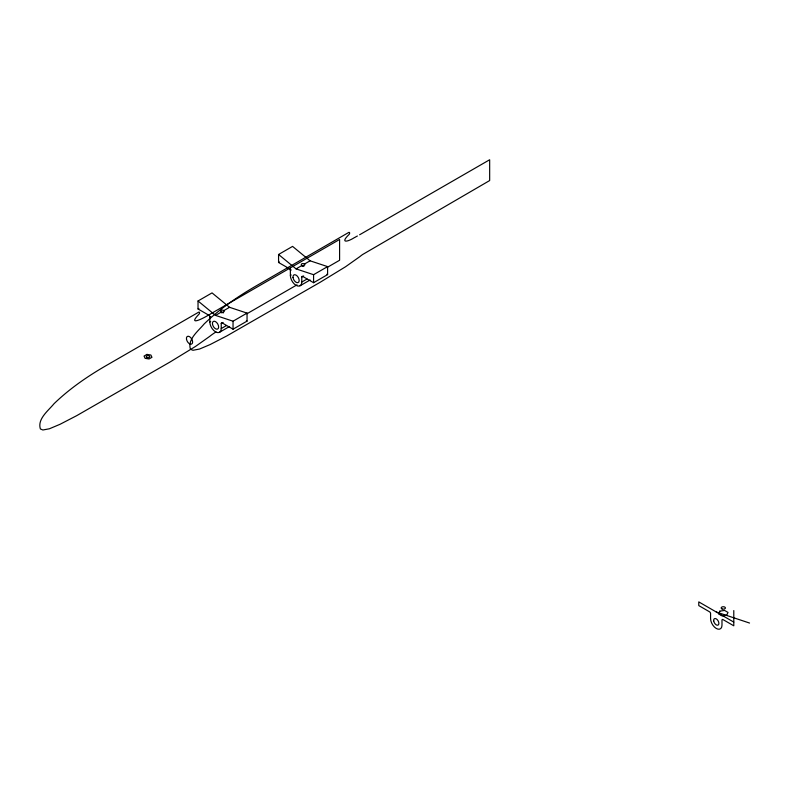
<?xml version="1.0" encoding="UTF-8"?>
<svg xmlns="http://www.w3.org/2000/svg" width="789" height="789" viewBox="0 0 789 789"><rect width="100%" height="100%" fill="white"/><g stroke="black" fill="none" stroke-linecap="round" stroke-linejoin="round"><path stroke-width="1.18" d="M215.949 331.932L212.448 334.289A52.321 30.209 -60 0 0 209.529 336.508L195.425 346.489L169.951 362.062L76.701 415.665L60.033 424.295L49.441 428.762L42.872 429.995L40.367 428.94C37.201 418.92 48.366 410.665 53.997 403.751C69.057 389.155 86.415 377.122 104.483 366.55L198.572 312.227A1.41 0.819 -60 0 1 199.558 312.602A1.41 0.819 -60 0 1 198.927 314.259C187.19 326.409 202.872 318.618 208.641 314.989M198.029 300.984L212.034 292.897L229.54 307.306L247.046 313.115L247.046 321.113L233.041 329.2L222.242 322.957A1.41 0.819 60 0 0 221.236 323.539L221.236 328.569A8.068 4.655 60 0 1 215.535 331.853A8.068 4.655 60 0 1 209.835 321.981L209.835 316.951A1.41 0.819 60 0 0 208.829 315.215L198.029 308.982L198.029 300.984L215.535 315.393L233.041 321.202L247.046 313.115M278.566 254.482L292.571 246.395L310.077 260.804L327.593 266.613L327.593 274.611L313.578 282.699L302.779 276.456A1.41 0.819 60 0 0 301.773 277.038L301.773 282.067A8.068 4.655 60 0 1 296.072 285.362A8.068 4.655 60 0 1 290.372 275.479L290.372 270.449A1.41 0.819 60 0 0 289.376 268.714L278.566 262.481L278.566 254.482L296.072 268.891L313.578 274.7L327.593 266.613M198.029 308.982L198.907 308.469M278.566 262.481L279.444 261.978M208.829 315.215L209.706 314.712M289.376 268.714L290.244 268.211M209.835 316.951L210.712 316.448M290.372 270.449L291.249 269.946M215.535 315.393L221.285 312.069A1.785 0.799 -9.4 0 0 223.8 311.763A1.785 0.799 -9.4 0 0 223.8 310.619L229.54 307.306M296.072 268.891L301.822 265.568A1.785 0.799 -9.4 0 0 304.337 265.262A1.785 0.799 -9.4 0 0 304.337 264.118L310.077 260.804M209.835 321.981L210.712 321.478M290.372 275.479L291.249 274.976M221.236 323.539L223.109 322.454M301.773 277.038L303.657 275.953M221.236 328.569L226.492 325.532M246.996 313.726L297.019 284.839M301.773 282.067L307.029 279.03M326.824 267.639L339.595 260.262L339.595 239.471L209.963 314.249M219.569 332.258L229.569 326.478M300.106 285.756L310.107 279.987M359.597 234.787L489.663 159.753L489.663 180.553L362.516 254.581A52.321 30.209 -60 0 0 359.606 256.8L345.503 266.781L320.028 282.354L226.778 335.956L210.101 344.576L199.509 349.054L192.95 350.286L190.435 349.231C187.279 339.201 198.433 330.946 204.065 324.042C219.125 309.436 236.493 297.404 254.551 286.831L348.639 232.508A1.41 0.819 -60 0 1 349.626 232.893A1.41 0.819 -60 0 1 348.994 234.54C340.02 243.19 347.032 242.361 354.616 237.489M357.407 236L355.04 237.272M716.274 611.998L749.55 623.044M326.912 274.217L327.593 274.611M246.375 320.719L247.046 321.113M733.79 622.107L698.768 601.889L698.768 605.587L709.577 611.83A1.41 0.819 60 0 1 710.573 613.556L710.573 618.586A8.068 4.655 60 0 0 716.274 628.468A8.068 4.655 60 0 0 721.984 625.174L721.984 620.144A1.41 0.819 60 0 1 722.98 619.572L733.79 625.805L733.79 610.558M313.578 274.7L313.578 282.699M233.041 321.202L233.041 329.2M301.812 265.577A1.785 1.223 11.6 0 1 301.822 263.812A1.785 1.223 11.6 0 1 304.337 264.118M302.217 266.268A1.765 1.026 0 0 1 303.933 266.268M221.275 312.079A1.785 1.223 11.6 0 1 221.275 310.314A1.785 1.223 11.6 0 1 223.8 310.619M221.531 312.819A1.765 1.026 0 0 1 223.543 312.819M719.815 611.159L718.542 613.891L722.014 615.893L726.748 615.154L728.01 612.422L724.549 610.42L719.815 611.159M146.941 354.409L144.062 356.076L145.117 358.354L149.062 358.965L151.952 357.299L150.886 355.02L146.941 354.409M186.48 339.152A4.389 2.535 60 0 0 191.549 344.112A4.389 2.535 60 0 0 190.534 337.426A4.389 2.535 60 0 0 186.48 339.152M147.01 357.535A1.765 1.026 0 0 0 149.762 356.766A1.765 1.026 0 0 0 147.227 355.77A1.765 1.026 0 0 0 147.01 357.535M293.015 277.511A4.389 2.535 60 0 0 298.025 282.62A4.389 2.535 60 0 0 297.187 276.002A4.389 2.535 60 0 0 293.015 277.511M722.093 608.97A2.12 1.223 0 0 0 725.397 608.043A2.12 1.223 0 0 0 722.349 606.859A2.12 1.223 0 0 0 722.093 608.97M713.72 620.973A3.679 2.12 60 0 0 717.98 625.135A3.679 2.12 60 0 0 717.132 619.533A3.679 2.12 60 0 0 713.72 620.973M212.468 324.003A4.389 2.535 60 0 0 217.488 329.121A4.389 2.535 60 0 0 216.64 322.504A4.389 2.535 60 0 0 212.468 324.003"/></g></svg>
